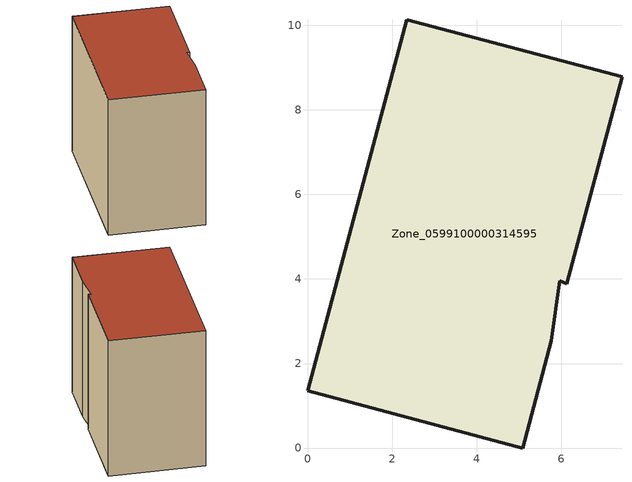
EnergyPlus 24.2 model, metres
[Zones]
Zone_0599100000314595
 floor ground (C_G): 0,1.36 2.35,10.13 7.44,8.78 6.13,3.88 5.97,3.96 5.77,2.54 5.09,0 z0
 wall outside (C_F): 2.35,10.13 0,1.36 5.09,0 5.77,2.54 5.97,3.96 6.13,3.88 7.44,8.78 2.35,10.13 z0:8.2
 roof outside (C_R): 5.97,3.96 6.13,3.88 7.44,8.78 2.35,10.13 0,1.36 5.09,0 5.77,2.54 z8.2
[BUILDING]
Pand.0599100000314595: North Axis=0; Terrain=City; Loads Convergence Tolerance Value=0.04; Temperature Convergence Tolerance Value=0.4; Solar Distribution=FullExterior; Maximum Number of Warmup Days=25; Minimum Number of Warmup Days=1
[Site:Location]
Rotterdam.The.Hague.AP_ZH_NLD Design_Conditions: Latitude=51.96; Longitude=4.45; Time Zone=1; Elevation=-4.5
[SITE:GROUNDTEMPERATURE:BUILDINGSURFACE]
18, 18, 18, 18, 18, 18, 18, 18, 18, 18, 18, 18
[MATERIAL] Thermal Absorptance=0.9; Solar Absorptance=0.7; Visible Absorptance=0.7
Name | Roughness | Thickness | Conductivity | Density | Specific Heat
G.TC.1975-1991 | MediumSmooth | 0.15 | 0.288461 | 540 | 1210
F.TC.1975-1991 | Rough | 0.3 | 0.230769 | 1920 | 840
R.TC.1975-1991 | MediumRough | 0.2 | 0.153846 | 1500 | 1000
[CONSTRUCTION]
C_G: G.TC.1975-1991
C_F: F.TC.1975-1991
C_R: R.TC.1975-1991
[ZONE]
Zone_0599100000314595: Type=1; Multiplier=1; Ceiling Height=Autocalculate; Volume=Autocalculate; Floor Area=autocalculate; Part of Total Floor Area=Yes
[ZONEINFILTRATION:DESIGNFLOWRATE]
Infil_Zone_0599100000314595: Zone or ZoneList or Space or SpaceList=Zone_0599100000314595; Schedule=AlwaysOn; Design Flow Rate Calculation Method=Flow/Area; Flow Rate per Floor Area=0.003; Constant Term Coefficient=1; Temperature Term Coefficient=0; Velocity Term Coefficient=0; Velocity Squared Term Coefficient=0
[HVACTEMPLATE:ZONE:IDEALLOADSAIRSYSTEM]
Zone_0599100000314595: Maximum Heating Supply Air Temperature=50; Minimum Cooling Supply Air Temperature=13; Maximum Heating Supply Air Humidity Ratio=0.0156; Minimum Cooling Supply Air Humidity Ratio=0.0077; Heating Limit=NoLimit; Cooling Limit=NoLimit; Dehumidification Control Type=ConstantSensibleHeatRatio; Cooling Sensible Heat Ratio=0.7; Dehumidification Setpoint=60; Humidification Control Type=None; Humidification Setpoint=30; Outdoor Air Method=None; Outdoor Air Flow Rate per Person=0.00944; Outdoor Air Flow Rate per Zone Floor Area=0; Outdoor Air Flow Rate per Zone=0; Demand Controlled Ventilation Type=None; Outdoor Air Economizer Type=NoEconomizer; Heat Recovery Type=None; Sensible Heat Recovery Effectiveness=0.7; Latent Heat Recovery Effectiveness=0.65
[ZONECONTROL:THERMOSTAT]
ThermostatControl_Zone_0599100000314595: Zone or ZoneList=Zone_0599100000314595; Control Type Schedule=DualSetpointControlType; Control 1=Thermostat_Zone_0599100000314595; Temperature Difference Between Cutout And Setpoint=0
[THERMOSTATSETPOINT:DUALSETPOINT]
Thermostat_Zone_0599100000314595: Heating Setpoint Temperature Schedule=HeatingSetpoint_Zone_0599100000314595; Cooling Setpoint Temperature Schedule=CoolingSetpoint_Zone_0599100000314595
[SCHEDULE:COMPACT]
HeatingSetpoint_Zone_0599100000314595: Through: 12/31, For: AllDays, Until: 24:00, 21
CoolingSetpoint_Zone_0599100000314595: Through: 12/31, For: AllDays, Until: 24:00, 24
DualSetpointControlType: Through: 12/31, For: AllDays, Until: 24:00, 4
AlwaysOn: Through: 12/31, For: AllDays, Until: 24:00, 1
